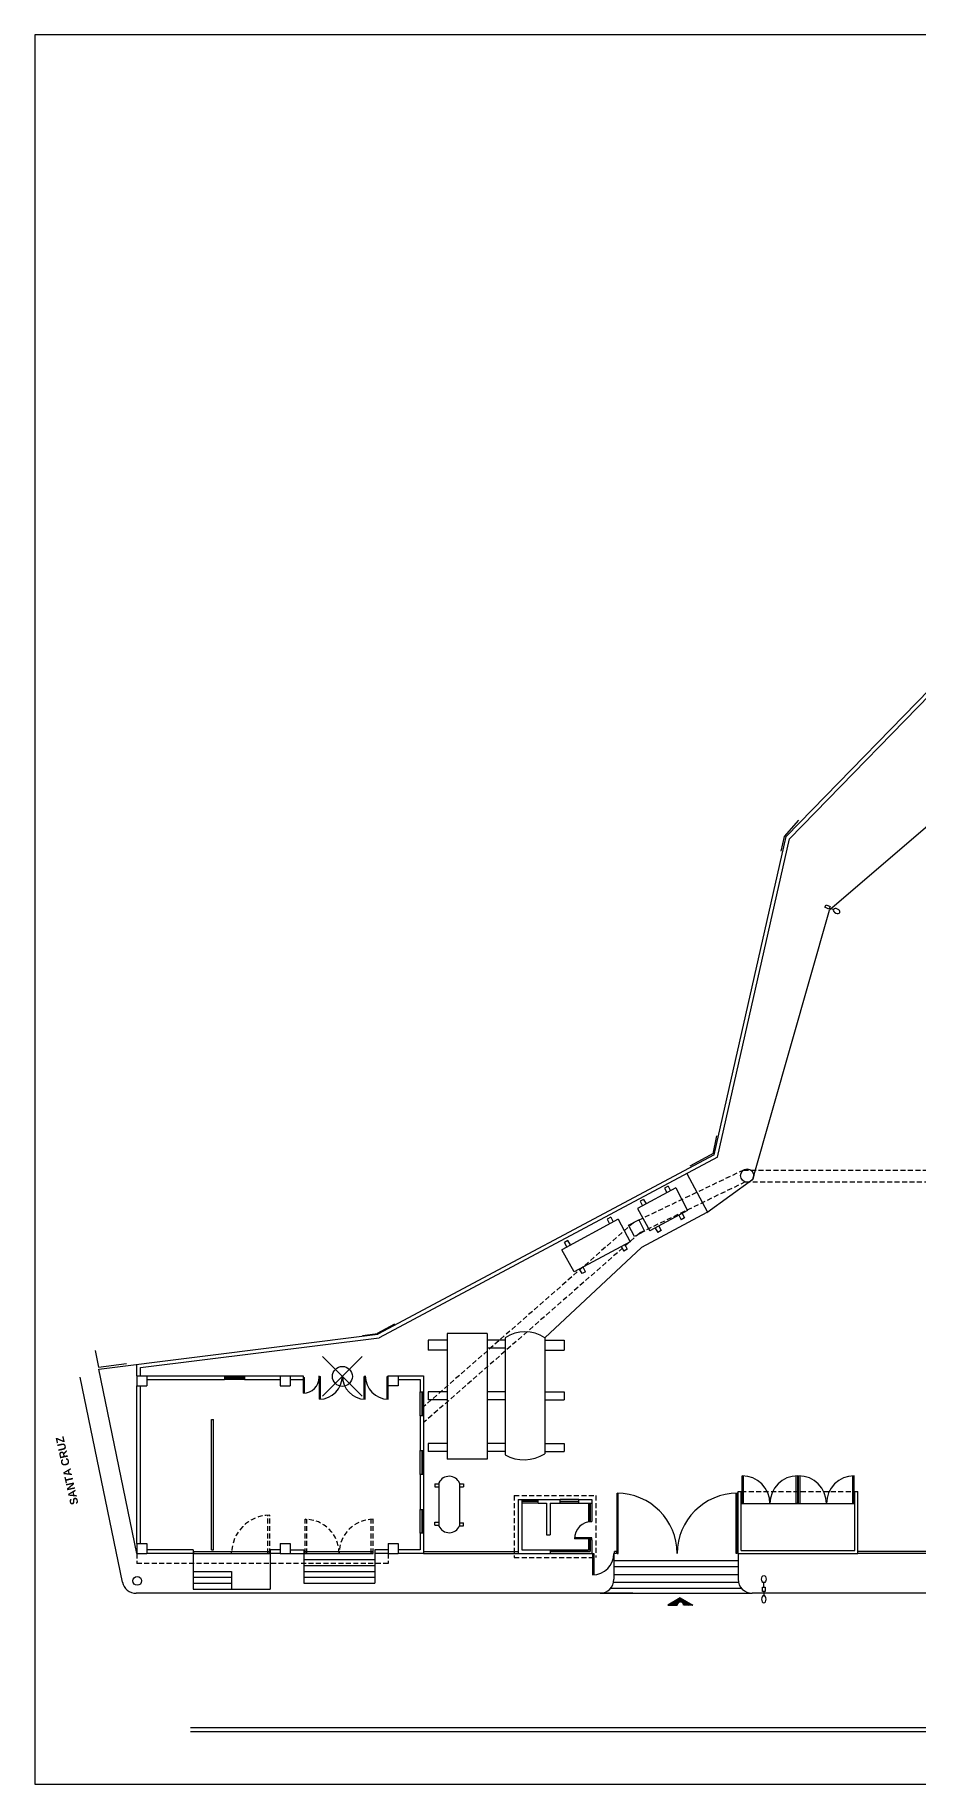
# Model space of a CAD drawing. Extents: x 0 to 130, y 0 to 88.
# Drawn here: x 0 to 44.3, y 0 to 87.8 of the extents above; entities that cross this region are included whole.
import ezdxf

# ---------------------------------------------------------------- set-up
doc = ezdxf.new("R2010")
doc.units = 0
doc.header["$MEASUREMENT"] = 0
doc.header["$PDMODE"] = 35
doc.linetypes.add('HIDDEN', pattern=[0.375, 0.25, -0.125])
doc.layers.get('0').update_dxf_attribs({"color": 2, "linetype": 'CONTINUOUS'})
for name, color, linetype in [('COL', 6, 'CONTINUOUS'), ('DOOR', 2, 'CONTINUOUS'), ('DOORS', 7, 'CONTINUOUS'), ('MUEBLES', 1, 'CONTINUOUS'), ('OEX', 15, 'CONTINUOUS'), ('PIE', 1, 'CONTINUOUS'), ('PROY', 1, 'HIDDEN'), ('VOLADO', 15, 'HIDDEN'), ('WALLS', 5, 'CONTINUOUS')]:
    doc.layers.add(name, color=color, linetype=linetype)
doc.styles.add('BOLD', font='BOLD.SHX', dxfattribs={"height": 0.2})

msp = doc.modelspace()

# ---------------------------------------------------------------- linework, layer by layer
at = {"color": 253}
for p, q in [((32.173, 29.928), (30.249, 28.887)), ((32.173, 29.928), (32.762, 28.792)), ((29.292, 28.364), (26.449, 26.824)), ((29.292, 28.364), (29.881, 27.227)), ((30.249, 28.887), (30.879, 27.772)), ((32.762, 28.792), (30.879, 27.772)), ((29.881, 27.227), (27.079, 25.71)), ((27.079, 25.71), (26.449, 26.824)), ((22.705, 22.618), (20.705, 22.618)), ((20.705, 22.618), (20.705, 16.306)), ((22.705, 22.618), (22.705, 16.306)), ((23.605, 22.403), (23.605, 16.521)), ((25.605, 22.403), (25.605, 16.581)), ((22.705, 16.306), (20.705, 16.306)), ((20.285, 15.126), (20.285, 12.942)), ((21.323, 15.108), (21.323, 12.924))]:
    msp.add_line(p, q, dxfattribs=at)
msp.add_circle((5.135, 10.197), 0.22, dxfattribs=at)
for centre, radius, start, end in [((24.605, 20.886), 1.817, 56.60151, 123.39849), ((24.553, 18.265), 1.986, 241.46443, 301.9688), ((20.8, 14.878), 0.571, 23.69135, 154.32447), ((20.8, 13.19), 0.571, 205.67553, 336.30865)]:
    msp.add_arc(centre, radius, start, end, dxfattribs=at)
at = {"layer": 'COL', "color": 253, "ltscale": 0.5}
for p, q in [((5.116, 20.49), (5.616, 20.49)), ((5.116, 20.49), (5.116, 19.99)), ((5.616, 20.49), (5.616, 19.99)), ((12.316, 20.49), (12.316, 19.99)), ((12.316, 20.49), (12.816, 20.49)), ((12.816, 20.49), (12.816, 19.99)), ((17.736, 20.49), (18.236, 20.49)), ((17.736, 19.99), (17.736, 20.49)), ((18.236, 20.49), (18.236, 19.99)), ((5.116, 19.99), (5.616, 19.99)), ((12.316, 19.99), (12.816, 19.99)), ((18.236, 19.99), (17.736, 19.99)), ((5.116, 12.078), (5.116, 11.578)), ((5.116, 12.078), (5.616, 12.078)), ((5.116, 11.578), (5.616, 11.578)), ((5.616, 12.078), (5.616, 11.578)), ((12.316, 12.078), (12.316, 11.578)), ((12.316, 12.078), (12.816, 12.078)), ((12.316, 11.578), (12.816, 11.578)), ((12.816, 12.078), (12.816, 11.578)), ((17.736, 12.078), (18.236, 12.078)), ((17.736, 12.078), (17.736, 11.578)), ((17.736, 11.578), (18.236, 11.578)), ((18.236, 12.078), (18.236, 11.578))]:
    msp.add_line(p, q, dxfattribs=at)
at = {"layer": 'DOOR', "color": 253}
for p, q in [((34.059, 31.632), (34.236, 32.545)), ((34.084, 31.666), (32.88, 31.014)), ((9.516, 20.49), (10.516, 20.49)), ((9.516, 20.42), (10.516, 20.42)), ((9.516, 20.4), (10.516, 20.4)), ((10.516, 20.31), (9.516, 20.31)), ((13.483, 19.616), (13.483, 20.415)), ((13.483, 20.415), (13.533, 20.415)), ((13.533, 19.618), (13.533, 20.415)), ((14.266, 20.44), (14.266, 20.49)), ((14.266, 20.415), (14.266, 20.44)), ((14.286, 19.32), (14.286, 20.461)), ((14.286, 20.461), (14.344, 20.461)), ((14.344, 19.323), (14.344, 20.461)), ((16.527, 19.323), (16.527, 20.461)), ((16.586, 20.461), (16.527, 20.461)), ((16.586, 19.32), (16.586, 20.461)), ((17.677, 19.323), (17.677, 20.461)), ((17.736, 20.461), (17.677, 20.461)), ((17.736, 19.32), (17.736, 20.461)), ((19.336, 18.49), (19.336, 19.69)), ((19.426, 19.69), (19.426, 18.49)), ((19.446, 19.69), (19.446, 18.49)), ((19.516, 19.69), (19.516, 18.49)), ((19.336, 15.54), (19.336, 16.74)), ((19.426, 16.74), (19.426, 15.54)), ((19.446, 16.74), (19.446, 15.54)), ((19.516, 16.74), (19.516, 15.54)), ((35.507, 14.078), (35.507, 15.475)), ((35.585, 14.078), (35.585, 15.475)), ((38.22, 14.078), (38.22, 15.475)), ((38.299, 14.078), (38.299, 15.475)), ((38.347, 14.078), (38.347, 15.475)), ((38.425, 14.078), (38.425, 15.475)), ((41.06, 14.078), (41.06, 15.475)), ((41.139, 14.078), (41.139, 15.475)), ((24.446, 14.278), (25.266, 14.278)), ((25.266, 14.208), (24.446, 14.208)), ((25.266, 14.188), (24.446, 14.188)), ((25.266, 14.098), (24.446, 14.098)), ((27.316, 14.278), (26.366, 14.278)), ((26.366, 14.208), (27.316, 14.208)), ((26.366, 14.188), (27.316, 14.188)), ((26.366, 14.098), (27.316, 14.098)), ((27.786, 14.098), (27.786, 13.178)), ((27.856, 14.098), (27.856, 13.178)), ((27.876, 14.098), (27.876, 13.178)), ((27.966, 14.098), (27.966, 13.178)), ((29.229, 11.578), (29.229, 14.597)), ((29.279, 11.578), (29.279, 14.597)), ((35.216, 11.578), (35.216, 14.597)), ((35.266, 11.578), (35.266, 14.597)), ((35.463, 14.078), (41.163, 14.078)), ((35.507, 14.078), (35.585, 14.078)), ((35.507, 14.078), (35.585, 14.078)), ((38.299, 14.078), (38.22, 14.078)), ((38.299, 14.078), (38.22, 14.078)), ((38.347, 14.078), (38.425, 14.078)), ((38.347, 14.078), (38.425, 14.078)), ((41.139, 14.078), (41.06, 14.078)), ((41.139, 14.078), (41.06, 14.078)), ((19.336, 12.59), (19.336, 13.79)), ((19.426, 13.79), (19.426, 12.59)), ((19.446, 13.79), (19.446, 12.59)), ((19.516, 13.79), (19.516, 12.59)), ((27.786, 13.178), (27.966, 13.178)), ((19.516, 11.678), (24.266, 11.678)), ((19.516, 11.578), (24.266, 11.578)), ((25.866, 11.758), (27.786, 11.758)), ((25.866, 11.688), (27.856, 11.688)), ((25.866, 11.668), (27.876, 11.668)), ((25.866, 11.578), (27.966, 11.578)), ((27.786, 12.278), (27.786, 11.758)), ((27.786, 12.278), (27.966, 12.278)), ((27.856, 12.278), (27.856, 11.688)), ((27.876, 12.278), (27.876, 11.668)), ((27.966, 12.278), (27.966, 11.578)), ((29.229, 11.578), (29.279, 11.578)), ((29.229, 11.578), (29.279, 11.578)), ((35.266, 11.578), (35.216, 11.578)), ((35.266, 11.578), (35.216, 11.578)), ((32.401, 9.344), (31.78, 8.98)), ((32.247, 8.98), (31.78, 8.98)), ((31.78, 8.98), (32.247, 8.98)), ((31.781, 8.98), (31.782, 8.981)), ((31.799, 8.98), (31.825, 9.006)), ((31.816, 8.98), (31.867, 9.031)), ((31.834, 8.98), (31.91, 9.056)), ((31.852, 8.98), (31.953, 9.081)), ((31.869, 8.98), (31.995, 9.106)), ((31.887, 8.98), (32.038, 9.131)), ((31.905, 8.98), (32.081, 9.156)), ((31.922, 8.98), (32.123, 9.181)), ((31.94, 8.98), (32.166, 9.206)), ((31.958, 8.98), (32.209, 9.231)), ((31.975, 8.98), (32.251, 9.256)), ((31.993, 8.98), (32.294, 9.281)), ((32.011, 8.98), (32.337, 9.306)), ((32.028, 8.98), (32.379, 9.331)), ((32.046, 8.98), (32.407, 9.341)), ((32.064, 8.98), (32.418, 9.334)), ((32.081, 8.98), (32.429, 9.328)), ((32.099, 8.98), (32.44, 9.321)), ((32.117, 8.98), (32.452, 9.315)), ((32.134, 8.98), (32.463, 9.308)), ((32.152, 8.98), (32.474, 9.302)), ((32.17, 8.98), (32.485, 9.296)), ((32.188, 8.98), (32.268, 9.061)), ((32.205, 8.98), (32.254, 9.029)), ((32.223, 8.98), (32.249, 9.006)), ((32.241, 8.98), (32.247, 8.987)), ((32.328, 9.121), (32.497, 9.289)), ((32.36, 9.135), (32.508, 9.283)), ((32.383, 9.14), (32.519, 9.276)), ((32.401, 9.344), (33.038, 8.98)), ((32.403, 9.142), (32.53, 9.27)), ((32.42, 9.142), (32.542, 9.263)), ((32.436, 9.14), (32.553, 9.257)), ((32.45, 9.137), (32.564, 9.251)), ((32.464, 9.133), (32.575, 9.244)), ((32.476, 9.128), (32.587, 9.238)), ((32.488, 9.122), (32.598, 9.231)), ((32.499, 9.115), (32.609, 9.225)), ((32.509, 9.107), (32.62, 9.218)), ((32.519, 9.099), (32.632, 9.212)), ((32.528, 9.09), (32.643, 9.206)), ((32.536, 9.081), (32.654, 9.199)), ((32.543, 9.071), (32.665, 9.193)), ((32.55, 9.06), (32.677, 9.186)), ((32.556, 9.048), (32.688, 9.18)), ((32.561, 9.036), (32.699, 9.174)), ((32.565, 9.022), (32.71, 9.167)), ((32.569, 9.008), (32.722, 9.161)), ((32.571, 8.992), (32.733, 9.154)), ((33.038, 8.98), (32.573, 8.98)), ((32.576, 8.98), (32.744, 9.148)), ((32.594, 8.98), (32.755, 9.141)), ((32.612, 8.98), (32.767, 9.135)), ((32.629, 8.98), (32.778, 9.129)), ((32.647, 8.98), (32.789, 9.122)), ((32.665, 8.98), (32.8, 9.116)), ((32.683, 8.98), (32.812, 9.109)), ((32.7, 8.98), (32.823, 9.103)), ((32.718, 8.98), (32.834, 9.096)), ((32.736, 8.98), (32.845, 9.09)), ((32.753, 8.98), (32.857, 9.084)), ((32.771, 8.98), (32.868, 9.077)), ((32.789, 8.98), (32.879, 9.071)), ((32.806, 8.98), (32.89, 9.064)), ((32.824, 8.98), (32.902, 9.058)), ((32.842, 8.98), (32.913, 9.051)), ((32.859, 8.98), (32.924, 9.045)), ((32.877, 8.98), (32.935, 9.039)), ((32.895, 8.98), (32.947, 9.032)), ((32.912, 8.98), (32.958, 9.026)), ((32.93, 8.98), (32.969, 9.019)), ((32.948, 8.98), (32.98, 9.013)), ((32.965, 8.98), (32.992, 9.006)), ((32.983, 8.98), (33.003, 9)), ((33.001, 8.98), (33.014, 8.994)), ((33.018, 8.98), (33.025, 8.987)), ((33.036, 8.98), (33.037, 8.981))]:
    msp.add_line(p, q, dxfattribs=at)
at = {"layer": 'DOOR', "color": 253, "linetype": 'Continuous'}
for p, q in [((7.956, 11.678), (11.796, 11.678)), ((7.956, 11.578), (11.796, 11.578)), ((13.516, 11.678), (16.985, 11.678)), ((13.516, 11.578), (16.985, 11.578))]:
    msp.add_line(p, q, dxfattribs=at)
at = {"layer": 'DOOR', "color": 253, "linetype": 'Continuous', "ltscale": 0.5}
for p, q in [((7.956, 11.678), (7.956, 11.578)), ((13.516, 11.678), (13.516, 11.578))]:
    msp.add_line(p, q, dxfattribs=at)
at = {"layer": 'DOOR', "color": 253}
for centre, radius, start, end in [((13.466, 20.415), 0.8, 271.25847, 360), ((14.265, 20.49), 1.171, 271.00675, 0), ((16.606, 20.49), 1.171, 180, 268.99325), ((17.756, 20.49), 1.171, 180, 268.99325), ((35.507, 14.078), 1.396, 0, 90), ((38.299, 14.078), 1.396, 90, 180), ((38.347, 14.078), 1.396, 0, 90), ((41.139, 14.078), 1.396, 90, 180), ((29.229, 11.578), 3.018, 0, 90), ((35.266, 11.578), 3.018, 90, 180), ((32.409, 8.98), 0.162, 90, 180), ((32.409, 8.98), 0.162, 0, 90)]:
    msp.add_arc(centre, radius, start, end, dxfattribs=at)
at = {"layer": 'DOORS', "color": 253, "linetype": 'HIDDEN'}
for p, q in [((35.582, 30.826), (49.246, 30.826)), ((35.663, 30.226), (49.246, 30.226))]:
    msp.add_line(p, q, dxfattribs=at)
at = {"layer": 'DOORS', "color": 253}
msp.add_line((9.876, 11.578), (9.876, 11.678), dxfattribs=at)
msp.add_point((15.436, 20.464), dxfattribs=at)
msp.add_point((15.436, 20.464), dxfattribs=at)
at = {"layer": 'MUEBLES', "color": 253, "linetype": 'HIDDEN'}
for p, q in [((11.687, 11.578), (11.687, 13.498)), ((11.796, 11.578), (11.796, 13.498)), ((13.562, 11.578), (13.562, 13.29)), ((13.659, 11.578), (13.659, 13.29)), ((16.889, 11.578), (16.889, 13.29)), ((16.985, 11.578), (16.985, 13.29))]:
    msp.add_line(p, q, dxfattribs=at)
at = {"layer": 'MUEBLES', "color": 253}
for p, q in [((27.966, 12.353), (27.09, 12.353)), ((27.966, 12.303), (27.09, 12.303)), ((27.966, 12.303), (27.966, 12.353)), ((27.966, 12.303), (27.966, 12.353)), ((11.796, 11.578), (11.687, 11.578)), ((11.796, 11.578), (11.687, 11.578)), ((13.562, 11.578), (13.659, 11.578)), ((13.562, 11.578), (13.659, 11.578)), ((16.985, 11.578), (16.889, 11.578)), ((16.985, 11.578), (16.889, 11.578)), ((27.996, 11.578), (27.996, 10.502)), ((27.996, 11.578), (28.057, 11.578)), ((27.996, 11.578), (28.057, 11.578)), ((28.057, 11.578), (28.057, 10.502))]:
    msp.add_line(p, q, dxfattribs=at)
at = {"layer": 'MUEBLES', "color": 253, "linetype": 'HIDDEN'}
for centre, radius, start, end in [((11.796, 11.578), 1.92, 90, 180), ((13.562, 11.578), 1.712, 0, 90), ((16.985, 11.578), 1.712, 90, 180)]:
    msp.add_arc(centre, radius, start, end, dxfattribs=at)
at = {"layer": 'MUEBLES', "color": 253}
for centre, radius, start, end in [((27.966, 12.303), 0.875, 90, 180), ((27.996, 11.578), 1.076, 270, 360)]:
    msp.add_arc(centre, radius, start, end, dxfattribs=at)
at = {"layer": 'OEX', "color": 253}
for p, q in [((59.719, 70.141), (37.727, 47.579)), ((59.8, 69.938), (37.883, 47.453)), ((49.18, 51.835), (39.892, 43.873)), ((38.346, 48.387), (37.612, 47.577)), ((34.108, 31.596), (37.727, 47.579)), ((34.266, 31.476), (37.883, 47.453)), ((37.612, 47.577), (37.456, 46.834)), ((39.667, 44.02), (39.722, 44.142)), ((39.866, 43.93), (39.667, 44.02)), ((39.722, 44.142), (39.921, 44.052)), ((39.921, 44.052), (39.866, 43.93)), ((39.893, 43.991), (40.093, 43.902)), ((36.047, 30.365), (39.892, 43.873)), ((34.108, 31.596), (17.221, 22.577)), ((34.266, 31.476), (17.276, 22.402)), ((32.727, 30.654), (33.767, 28.707)), ((33.742, 28.694), (36.047, 30.365)), ((29.81, 28.059), (30.316, 28.322)), ((30.316, 28.322), (30.609, 27.756)), ((33.742, 28.694), (30.457, 26.939)), ((30.103, 27.494), (29.81, 28.059)), ((30.609, 27.756), (30.103, 27.494)), ((25.605, 22.403), (30.457, 26.939)), ((18.058, 23.092), (17.176, 22.614)), ((3.199, 20.833), (17.221, 22.577)), ((5.296, 20.913), (17.276, 22.402)), ((16.439, 22.526), (17.193, 22.62)), ((3.021, 21.764), (3.192, 20.933)), ((3.192, 20.933), (4.591, 21.107)), ((4.393, 10.137), (2.262, 20.426)), ((5.116, 11.578), (3.199, 20.833)), ((5.116, 20.49), (5.116, 21.072)), ((5.296, 20.49), (5.296, 20.913)), ((7.936, 11.578), (7.936, 9.778)), ((11.816, 11.578), (11.816, 9.778)), ((13.496, 11.578), (13.496, 10.078)), ((17.066, 11.578), (17.066, 10.078)), ((29.072, 11.578), (29.072, 10.278)), ((35.313, 11.578), (35.313, 10.278)), ((48.791, 11.678), (41.313, 11.678)), ((48.891, 11.578), (41.313, 11.578)), ((7.936, 10.678), (9.876, 10.678)), ((9.876, 10.678), (9.876, 9.778)), ((13.496, 11.278), (17.066, 11.278)), ((13.496, 10.978), (17.066, 10.978)), ((13.496, 10.678), (17.066, 10.678)), ((29.072, 11.229), (35.313, 11.229)), ((29.072, 10.916), (35.313, 10.916)), ((7.936, 10.378), (9.876, 10.378)), ((7.936, 10.078), (9.876, 10.078)), ((7.936, 9.778), (11.816, 9.778)), ((13.496, 10.378), (17.066, 10.378)), ((13.496, 10.078), (17.066, 10.078)), ((35.492, 9.811), (28.894, 9.811)), ((29.056, 10.13), (35.329, 10.13)), ((29.072, 10.523), (35.313, 10.523)), ((35.492, 9.811), (32.446, 9.811)), ((36.531, 9.891), (36.665, 9.891)), ((36.531, 9.673), (36.531, 9.891)), ((36.665, 9.673), (36.531, 9.673)), ((36.598, 9.891), (36.598, 10.11)), ((36.598, 9.673), (36.598, 9.455)), ((36.665, 9.891), (36.665, 9.673)), ((30.025, 9.578), (5.078, 9.578)), ((28.372, 9.578), (36.013, 9.578)), ((31.925, 9.578), (36.013, 9.578)), ((79.516, 9.578), (36.013, 9.578)), ((88.647, 2.828), (7.806, 2.828)), ((88.027, 2.628), (7.806, 2.628))]:
    msp.add_line(p, q, dxfattribs=at)
at = {"layer": 'OEX', "color": 253, "linetype": 'HIDDEN'}
for p, q in [((35.582, 30.826), (30.051, 28.181)), ((35.663, 30.226), (30.372, 27.664)), ((30.051, 28.181), (19.516, 18.944)), ((30.372, 27.664), (19.516, 18.146))]:
    msp.add_line(p, q, dxfattribs=at)
at = {"layer": 'OEX', "color": 253}
msp.add_circle((35.759, 30.545), 0.333, dxfattribs=at)
for centre, start, end in [((5.078, 10.278), 191.70058, 270), ((28.372, 10.278), 270, 0), ((36.013, 10.278), 180, 270)]:
    msp.add_arc(centre, 0.7, start, end, dxfattribs=at)
at = {"layer": 'OEX', "color": 253, "extrusion": (0, 0, -1)}
for centre, major_axis in [((40.255, 43.829), (-0.162, 0.073)), ((36.598, 9.277), (0, 0.178))]:
    msp.add_ellipse(centre, major_axis=major_axis, ratio=0.623182, dxfattribs=at)
at = {"layer": 'OEX', "color": 253}
msp.add_ellipse((36.598, 10.288), major_axis=(0, -0.178), ratio=0.623182, dxfattribs=at)
at = {"layer": 'PIE', "color": 5}
for p, q in [((130, 87.811), (0, 87.811)), ((0, 87.811), (0, 0)), ((0, 0), (130, 0))]:
    msp.add_line(p, q, dxfattribs=at)
at = {"layer": 'PROY', "color": 253}
msp.add_line((35.463, 14.678), (41.163, 14.678), dxfattribs=at)
at = {"layer": 'VOLADO', "color": 253}
for p, q in [((24.066, 14.478), (28.166, 14.478)), ((24.066, 14.478), (24.066, 11.378)), ((28.166, 14.478), (28.166, 11.378)), ((5.116, 11.578), (5.116, 11.078)), ((17.736, 11.578), (17.736, 11.078)), ((17.736, 11.078), (5.116, 11.078)), ((24.066, 11.378), (28.166, 11.378))]:
    msp.add_line(p, q, dxfattribs=at)
at = {"layer": 'WALLS', "color": 253}
for p, q in [((31.789, 30.016), (31.614, 29.921)), ((31.614, 29.921), (31.733, 29.69)), ((31.789, 30.016), (31.909, 29.786)), ((30.561, 29.351), (30.385, 29.256)), ((30.385, 29.256), (30.513, 29.029)), ((30.561, 29.351), (30.689, 29.125)), ((28.909, 28.452), (28.733, 28.357)), ((28.733, 28.357), (28.853, 28.126)), ((28.909, 28.452), (29.028, 28.221)), ((32.322, 28.553), (32.441, 28.323)), ((32.617, 28.418), (32.441, 28.323)), ((32.498, 28.649), (32.617, 28.418)), ((26.761, 27.289), (26.585, 27.194)), ((26.889, 27.063), (26.761, 27.289)), ((31.143, 27.915), (31.271, 27.689)), ((31.447, 27.784), (31.271, 27.689)), ((31.319, 28.01), (31.447, 27.784)), ((26.713, 26.967), (26.585, 27.194)), ((29.441, 26.989), (29.561, 26.758)), ((29.737, 26.853), (29.561, 26.758)), ((29.617, 27.084), (29.737, 26.853)), ((27.471, 25.627), (27.343, 25.853)), ((27.647, 25.722), (27.471, 25.627)), ((27.647, 25.722), (27.519, 25.948)), ((19.745, 22.29), (19.745, 21.79)), ((20.705, 22.29), (19.745, 22.29)), ((23.605, 22.29), (22.705, 22.29)), ((25.605, 22.29), (26.565, 22.29)), ((26.565, 22.29), (26.565, 21.79)), ((20.705, 21.79), (19.745, 21.79)), ((23.605, 21.89), (22.705, 21.89)), ((25.605, 21.79), (26.565, 21.79)), ((5.616, 20.49), (9.516, 20.49)), ((5.616, 20.31), (9.516, 20.31)), ((10.516, 20.49), (12.316, 20.49)), ((10.516, 20.31), (12.316, 20.31)), ((5.116, 12.078), (5.116, 19.99)), ((5.296, 12.078), (5.296, 19.99)), ((19.745, 19.69), (19.745, 19.29)), ((20.705, 19.69), (19.745, 19.69)), ((23.605, 19.69), (22.705, 19.69)), ((25.605, 19.69), (26.565, 19.69)), ((26.565, 19.69), (26.565, 19.29)), ((20.705, 19.29), (19.745, 19.29)), ((23.605, 19.29), (22.705, 19.29)), ((25.605, 19.29), (26.565, 19.29)), ((8.856, 18.308), (8.956, 18.308)), ((8.856, 11.758), (8.856, 18.308)), ((8.956, 11.758), (8.956, 18.308)), ((19.745, 17.09), (19.745, 16.69)), ((20.705, 17.09), (19.745, 17.09)), ((20.705, 16.69), (19.745, 16.69)), ((23.605, 17.09), (22.705, 17.09)), ((23.605, 16.69), (22.705, 16.69)), ((25.605, 17.09), (26.565, 17.09)), ((25.605, 16.69), (26.565, 16.69)), ((26.565, 17.09), (26.565, 16.69)), ((20.085, 15.067), (20.285, 15.067)), ((20.085, 15.067), (20.085, 14.917)), ((21.323, 15.067), (21.523, 15.067)), ((21.523, 15.067), (21.523, 14.917)), ((20.085, 14.917), (20.285, 14.917)), ((21.323, 14.917), (21.523, 14.917)), ((20.085, 13.15), (20.285, 13.15)), ((20.085, 13), (20.085, 13.15)), ((20.085, 13), (20.285, 13)), ((21.323, 13.115), (21.523, 13.115)), ((21.323, 12.965), (21.523, 12.965)), ((21.523, 12.965), (21.523, 13.115)), ((8.856, 11.758), (8.956, 11.758)), ((29.103, 11.578), (29.103, 11.678)), ((29.203, 11.678), (29.103, 11.678)), ((29.203, 11.578), (29.103, 11.578)), ((29.203, 11.678), (29.203, 11.578))]:
    msp.add_line(p, q, dxfattribs=at)
at = {"layer": 'WALLS', "color": 253, "ltscale": 0.5}
for p, q in [((9.516, 20.49), (9.516, 20.31)), ((10.516, 20.49), (10.516, 20.31)), ((12.816, 20.49), (13.466, 20.49)), ((12.816, 20.31), (13.466, 20.31)), ((13.466, 20.49), (13.466, 20.31)), ((18.236, 20.49), (19.516, 20.49)), ((18.236, 20.31), (19.336, 20.31)), ((19.336, 20.31), (19.336, 19.69)), ((19.516, 20.49), (19.516, 19.69)), ((19.336, 19.69), (19.516, 19.69)), ((19.336, 18.49), (19.336, 16.74)), ((19.516, 18.49), (19.336, 18.49)), ((19.516, 18.49), (19.516, 16.74)), ((19.336, 16.74), (19.516, 16.74)), ((19.336, 15.54), (19.336, 13.79)), ((19.516, 15.54), (19.336, 15.54)), ((19.516, 15.54), (19.516, 13.79)), ((24.266, 14.278), (24.266, 11.578)), ((24.266, 14.278), (24.446, 14.278)), ((24.446, 14.278), (24.446, 11.758)), ((25.266, 14.278), (26.366, 14.278)), ((25.266, 14.098), (25.266, 14.278)), ((25.266, 14.098), (25.686, 14.098)), ((25.686, 14.098), (25.686, 12.508)), ((25.866, 14.098), (25.866, 12.508)), ((25.866, 14.098), (26.366, 14.098)), ((26.366, 14.098), (26.366, 14.278)), ((27.316, 14.098), (27.316, 14.278)), ((27.316, 14.278), (27.966, 14.278)), ((27.316, 14.098), (27.966, 14.098)), ((27.966, 14.278), (27.966, 14.098)), ((35.313, 11.578), (35.313, 14.678)), ((35.313, 14.678), (35.463, 14.678)), ((35.463, 11.728), (35.463, 14.678)), ((41.163, 11.728), (41.163, 14.678)), ((41.163, 14.678), (41.313, 14.678)), ((41.313, 11.578), (41.313, 14.678)), ((19.336, 13.79), (19.516, 13.79)), ((19.336, 12.59), (19.336, 11.758)), ((19.516, 12.59), (19.336, 12.59)), ((19.516, 12.59), (19.516, 11.578)), ((25.686, 12.508), (25.866, 12.508)), ((7.936, 11.758), (5.616, 11.758)), ((7.936, 11.578), (5.616, 11.578)), ((7.936, 11.758), (7.936, 11.578)), ((12.316, 11.758), (11.816, 11.758)), ((11.816, 11.758), (11.816, 11.578)), ((12.316, 11.578), (11.816, 11.578)), ((12.816, 11.758), (13.496, 11.758)), ((12.816, 11.578), (13.496, 11.578)), ((13.496, 11.758), (13.496, 11.578)), ((17.066, 11.758), (17.066, 11.578)), ((17.736, 11.758), (17.066, 11.758)), ((17.736, 11.578), (17.066, 11.578)), ((19.336, 11.758), (18.236, 11.758)), ((19.516, 11.578), (18.236, 11.578)), ((24.266, 11.578), (25.866, 11.578)), ((24.446, 11.758), (25.866, 11.758)), ((25.866, 11.758), (25.866, 11.578)), ((35.313, 11.578), (41.313, 11.578)), ((35.463, 11.728), (41.163, 11.728))]:
    msp.add_line(p, q, dxfattribs=at)

# ---------------------------------------------------------------- texts
at = {"layer": 'PIE', "color": 253, "style": 'BOLD'}
msp.add_text('SANTA CRUZ', height=0.4019, rotation=102.50855, dxfattribs=at).set_placement((2.184, 14.069))

doc.saveas('drawing.dxf')
